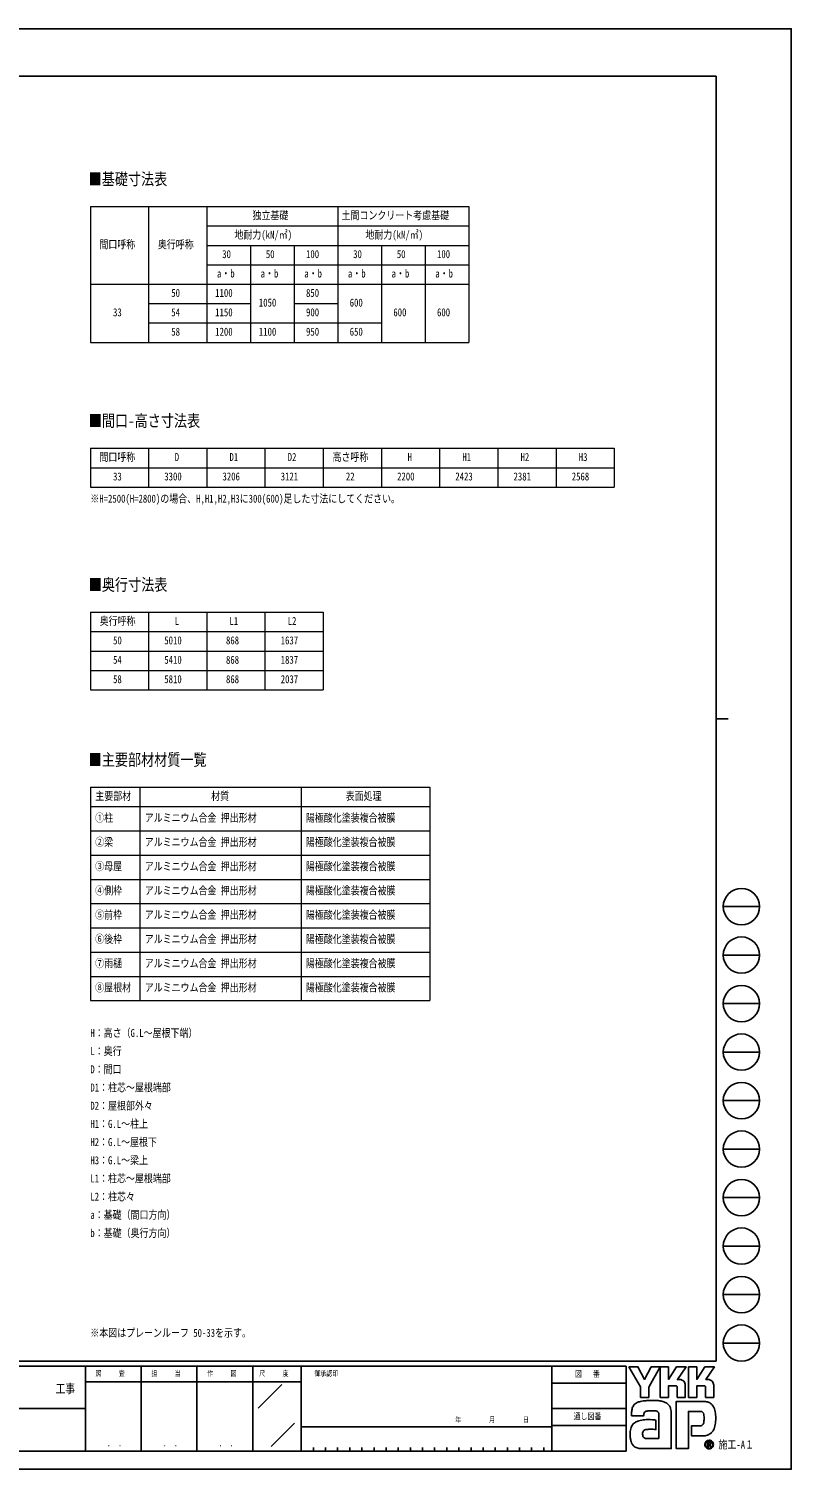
# Model space of a CAD drawing. Units: millimetres, scale not verified. Extents: x -10512 to 10512, y -7425 to 7425.
# Drawn here: x 2655 to 10512, y -7425 to 7425 of the extents above; entities that cross this region are included whole.
import ezdxf
from ezdxf.enums import TextEntityAlignment as Align

# ---------------------------------------------------------------- set-up
doc = ezdxf.new("R2010")
doc.units = ezdxf.units.MM
doc.header["$LTSCALE"] = 30
doc.layers.add('0-1_TABLE1', color=7, linetype='Continuous', lineweight=18)
doc.layers.add('0-2_USER1', color=3, linetype='Continuous')
doc.layers.add('0-7_YKK_ZWAK', color=7, linetype='Continuous')
doc.styles.add('ＭＳ ゴシック', font='')
doc.styles.get('ＭＳ ゴシック').set_extended_font_data('MS Gothic')

msp = doc.modelspace()

# ---------------------------------------------------------------- linework, layer by layer
at = {"layer": '0-1_TABLE1'}
for p, q in [((3288.91, 5592.58), (7188.91, 5592.58)), ((3288.91, 5592.58), (3288.91, 4192.58)), ((3888.91, 5592.58), (3888.91, 4192.58)), ((5838.91, 5592.58), (5838.91, 4192.58)), ((4488.91, 5392.58), (7188.91, 5392.58)), ((4488.91, 5192.58), (7188.91, 5192.58)), ((4938.91, 5192.58), (4938.91, 4192.58)), ((5388.91, 5192.58), (5388.91, 4192.58)), ((6288.91, 5192.58), (6288.91, 4192.58)), ((6738.91, 5192.58), (6738.91, 4192.58)), ((4488.91, 4992.58), (7188.91, 4992.58)), ((3288.91, 4792.58), (7188.91, 4792.58)), ((3888.91, 4592.58), (4938.91, 4592.58)), ((5388.91, 4592.58), (5838.91, 4592.58)), ((3888.91, 4392.58), (6288.91, 4392.58)), ((3288.91, 3100.2), (8688.91, 3100.2)), ((3288.91, 3100.2), (3288.91, 2700.2)), ((3888.91, 3100.2), (3888.91, 2700.2)), ((4488.91, 3100.2), (4488.91, 2700.2)), ((5088.91, 3100.2), (5088.91, 2700.2)), ((5688.91, 3100.2), (5688.91, 2700.2)), ((6288.91, 3100.2), (6288.91, 2700.2)), ((6888.91, 3100.2), (6888.91, 2700.2)), ((7488.91, 3100.2), (7488.91, 2700.2)), ((8088.91, 3100.2), (8088.91, 2700.2)), ((8688.91, 3100.2), (8688.91, 2700.2)), ((3288.91, 2900.2), (8688.91, 2900.2)), ((3288.91, 2700.2), (8688.91, 2700.2)), ((3288.91, 1410.2), (5688.91, 1410.2)), ((3288.91, 1410.2), (3288.91, 610.2)), ((3888.91, 1410.2), (3888.91, 610.2)), ((4488.91, 1410.2), (4488.91, 610.2)), ((5088.91, 1410.2), (5088.91, 610.2)), ((5688.91, 1410.2), (5688.91, 610.2)), ((3288.91, 1210.2), (5688.91, 1210.2)), ((3288.91, 1010.2), (5688.91, 1010.2)), ((3288.91, 810.2), (5688.91, 810.2)), ((3288.91, 610.2), (5688.91, 610.2)), ((3288.91, -394.2), (6788.91, -394.2)), ((3288.91, -394.2), (3288.91, -2594.2)), ((3799.31, -394.2), (3799.31, -2594.2)), ((5460.09, -394.2), (5460.09, -2594.2)), ((6788.91, -394.2), (6788.91, -2594.2)), ((3288.91, -594.2), (6788.91, -594.2)), ((3288.91, -844.2), (6788.91, -844.2)), ((3288.91, -1094.2), (6788.91, -1094.2)), ((3288.91, -1344.2), (6788.91, -1344.2)), ((3288.91, -1594.2), (6788.91, -1594.2)), ((3288.91, -1844.2), (6788.91, -1844.2)), ((3288.91, -2094.2), (6788.91, -2094.2)), ((3288.91, -2344.2), (6788.91, -2344.2)), ((3288.91, -2594.2), (6788.91, -2594.2))]:
    msp.add_line(p, q, dxfattribs=at)
for points in [[(4488.91, 5592.58), (4488.91, 4392.58), (4488.91, 4192.58)], [(7188.91, 5592.58), (7188.91, 5192.58), (7188.91, 4192.58)], [(3288.91, 4192.58), (3888.91, 4192.58), (6288.91, 4192.58), (7188.91, 4192.58)]]:
    msp.add_lwpolyline(points, dxfattribs=at)
at = {"layer": '0-7_YKK_ZWAK'}
for p, q in [((9737.55, 6937.5), (-9762.45, 6937.5)), ((9737.55, 6937.5), (9737.55, -6312.5)), ((9737.55, 312.5), (9862.55, 312.5)), ((9812.55, -1625), (10187.55, -1625)), ((9812.55, -2125), (10187.55, -2125)), ((9812.55, -2625), (10187.55, -2625)), ((9812.55, -3125), (10187.55, -3125)), ((9812.55, -3625), (10187.55, -3625)), ((9812.55, -4125), (10187.55, -4125)), ((9812.55, -4625), (10187.55, -4625)), ((9812.55, -5125), (10187.55, -5125)), ((9812.55, -5625), (10187.55, -5625)), ((9812.55, -6125), (10187.55, -6125)), ((9737.55, -6312.5), (-9762.45, -6312.5)), ((3237.55, -6362.5), (-12.45, -6362.5)), ((3812.55, -6362.5), (3812.55, -7237.5)), ((4387.55, -6362.5), (4387.55, -7237.5)), ((4962.55, -6362.5), (4962.55, -7237.5)), ((5462.55, -6362.5), (4962.55, -6362.5)), ((8043.8, -6362.5), (5462.55, -6362.5)), ((5462.55, -6362.5), (5462.55, -7237.5)), ((8043.8, -6362.5), (8043.8, -7237.5)), ((8812.55, -6362.5), (8043.8, -6362.5)), ((8812.55, -6362.5), (8812.55, -7237.5)), ((4962.55, -6525), (3237.55, -6525)), ((4962.55, -6525), (5462.55, -6525)), ((5017.76, -6795.73), (5262.59, -6550.9)), ((8043.8, -6537.5), (8812.55, -6537.5)), ((-12.45, -6800), (3237.55, -6800)), ((8043.8, -6800), (8812.55, -6800)), ((5151.68, -7189.97), (5392.23, -6949.42)), ((8812.55, -6975), (8043.8, -6975)), ((5462.55, -6987.5), (8043.8, -6987.5)), ((-12.45, -7237.5), (3237.55, -7237.5)), ((3237.55, -7237.5), (4962.55, -7237.5)), ((4962.55, -7237.5), (5462.55, -7237.5)), ((5462.55, -7237.5), (8043.8, -7237.5)), ((5587.55, -7200), (5587.55, -7237.5)), ((5712.55, -7200), (5712.55, -7237.5)), ((5837.55, -7200), (5837.55, -7237.5)), ((5962.55, -7200), (5962.55, -7237.5)), ((6087.55, -7200), (6087.55, -7237.5)), ((6212.55, -7200), (6212.55, -7237.5)), ((6337.55, -7200), (6337.55, -7237.5)), ((6462.55, -7200), (6462.55, -7237.5)), ((6587.55, -7200), (6587.55, -7237.5)), ((6712.55, -7200), (6712.55, -7237.5)), ((6837.55, -7200), (6837.55, -7237.5)), ((6962.55, -7200), (6962.55, -7237.5)), ((7087.55, -7200), (7087.55, -7237.5)), ((7212.55, -7200), (7212.55, -7237.5)), ((7337.55, -7200), (7337.55, -7237.5)), ((7462.55, -7200), (7462.55, -7237.5)), ((7587.55, -7200), (7587.55, -7237.5)), ((7712.55, -7200), (7712.55, -7237.5)), ((7837.55, -7200), (7837.55, -7237.5)), ((7962.55, -7200), (7962.55, -7237.5)), ((8043.8, -7237.5), (8812.55, -7237.5)), ((9666.68, -7209.95), (9666.68, -7209.95)), ((9697.91, -7139.3), (9697.91, -7139.3))]:
    msp.add_line(p, q, dxfattribs=at)
for points in [[(-10512.5, -7425), (10512.5, -7425), (10512.5, 7425), (-10512.5, 7425)], [(8840.05, -6370), (8932.08, -6370), (9001.18, -6500.25), (9070.1, -6370), (9162.19, -6370), (9044.18, -6579.98), (9044.18, -6685.33), (8960.24, -6685.33), (8960.24, -6577.14)]]:
    msp.add_lwpolyline(points, close=True, dxfattribs=at)
for points in [[(4962.55, -6362.5), (3237.55, -6362.5), (3237.55, -7237.5)], [(9326.37, -6566.52), (9246.92, -6566.52), (9246.92, -6685.24), (9162.29, -6685.24), (9162.29, -6370), (9246.92, -6370), (9246.92, -6498.96), (9330.17, -6370), (9429.6, -6370), (9340.4, -6500.53), (9343.56, -6500.53), (9347.05, -6500.53), (9350.63, -6500.53), (9354.08, -6500.53), (9357.16, -6500.53), (9359.65, -6500.53), (9361.31, -6500.53), (9361.92, -6500.53)], [(9618.78, -6566.52), (9539.42, -6566.52), (9539.42, -6685.33), (9454.74, -6685.33), (9454.74, -6370), (9539.42, -6370), (9539.42, -6498.96), (9622.58, -6370), (9722.01, -6370), (9632.81, -6500.53), (9636, -6500.53), (9639.51, -6500.53), (9643.09, -6500.53), (9646.53, -6500.53), (9649.6, -6500.53), (9652.08, -6500.53), (9653.73, -6500.53), (9654.33, -6500.53)], [(9386.26, -6505.53), (9396.37, -6511.31), (9404.93, -6518.83), (9411.81, -6527.8), (9416.89, -6537.87), (9420.03, -6548.74), (9421.1, -6560.09), (9421.1, -6685.55), (9338.53, -6685.55), (9338.53, -6578.52)], [(9678.7, -6505.53), (9688.84, -6511.31), (9697.44, -6518.83), (9704.35, -6527.8), (9709.46, -6537.87), (9712.62, -6548.74), (9713.7, -6560.09), (9713.7, -6685.33), (9630.93, -6685.33), (9630.93, -6578.52)], [(9011.99, -6830.78), (9006.18, -6834.05), (9001.65, -6838.04), (8998.22, -6842.71), (8995.73, -6847.99), (8994.01, -6853.83), (8992.9, -6860.17), (8992.23, -6866.97), (8991.82, -6874.17), (8866.86, -6874.47), (8867.23, -6857.38), (8867.92, -6838.18)], [(9269.27, -6797.91), (9272.82, -6812.25), (9274.83, -6827.61), (9275.46, -6843.97), (9275.46, -7212.5), (8973.88, -7212.5)], [(9059.87, -6913.82), (9083.52, -6915.38), (9102.11, -6917.46), (9114.28, -6919.42), (9118.63, -6920.58), (9118.63, -7016.18), (9104.81, -7014.72), (9089.64, -7013.9), (9074.12, -7013.58), (9059.22, -7013.63), (9045.92, -7013.91), (9035.21, -7014.27), (9028.06, -7014.59), (9025.46, -7014.73), (9014.66, -7016.71), (9005.34, -7019.8), (8997.51, -7024.03), (8991.17, -7029.42), (8986.32, -7035.99), (8982.96, -7043.76), (8981.09, -7052.75), (8980.71, -7062.98), (8981.91, -7074.22), (8984.29, -7083.52), (8987.73, -7091.04), (8992.07, -7096.97), (8997.15, -7101.49), (9002.83, -7104.76), (9008.97, -7106.98), (9015.4, -7108.31), (9148.16, -7108.31), (9148.16, -6862.68), (9148.19, -6857.81), (9147.94, -6853.05), (9147.32, -6848.47), (9146.25, -6844.12), (9144.66, -6840.06), (9142.46, -6836.37), (9139.59, -6833.1), (9135.97, -6830.31)], [(9135.97, -6830.31), (9128.18, -6827.25), (9115.73, -6824.67), (9099.85, -6822.75), (9081.77, -6821.74), (9062.71, -6821.82), (9043.91, -6823.21)], [(9572.17, -6828.77), (9452.98, -6828.77), (9452.98, -7212.5), (9328.08, -7212.5), (9328.08, -6726.98), (9618.38, -6726.98)], [(9696.78, -6761.28), (9704.93, -6771.56), (9711.03, -6781.52), (9715.29, -6790.54)], [(9686.41, -7052.43), (9674.87, -7061.39), (9662.86, -7068.44), (9650.46, -7073.7), (9637.75, -7077.3), (9624.84, -7079.36), (9611.8, -7080.02), (9483.4, -7080.02), (9483.4, -6979.16), (9555.8, -6979.16), (9569.15, -6978.97), (9580.89, -6977.83), (9590.97, -6974.88)], [(9614.57, -6902.49), (9614.41, -6886.58), (9613.65, -6872.24), (9611.86, -6859.66), (9608.59, -6848.98)], [(9686.52, -7156.49), (9686.45, -7155.03), (9686.27, -7153.62), (9685.97, -7152.26), (9685.55, -7150.97), (9685.01, -7149.75), (9684.35, -7148.59), (9683.58, -7147.52), (9682.7, -7146.53), (9681.54, -7145.51), (9680.26, -7144.62), (9678.85, -7143.86), (9677.33, -7143.23), (9675.7, -7142.74), (9673.96, -7142.39), (9672.12, -7142.18), (9670.19, -7142.11), (9651.25, -7142.11), (9651.25, -7197.85), (9656.97, -7197.85), (9656.97, -7147.79), (9670.19, -7147.79), (9671.56, -7147.84), (9672.84, -7147.97), (9674.04, -7148.19), (9675.16, -7148.5), (9676.18, -7148.89), (9677.11, -7149.36), (9677.94, -7149.92), (9678.66, -7150.56)], [(9680.9, -7156.49), (9680.55, -7159.17), (9679.59, -7161.28), (9678.15, -7162.89), (9676.37, -7164.06), (9674.36, -7164.86), (9672.26, -7165.35), (9670.21, -7165.6), (9668.32, -7165.67), (9663.36, -7165.67), (9665.86, -7169.92), (9682.23, -7198.04), (9688.78, -7198.04), (9673, -7170.98), (9674.48, -7170.68), (9675.89, -7170.31), (9677.23, -7169.86), (9678.49, -7169.33), (9679.67, -7168.72), (9680.77, -7168.04), (9681.78, -7167.28), (9682.7, -7166.44)]]:
    msp.add_lwpolyline(points, dxfattribs=at)
for centre in [(10000.05, -1625), (10000.05, -2125), (10000.05, -2625), (10000.05, -3125), (10000.05, -3625), (10000.05, -4125), (10000.05, -4625), (10000.05, -5125), (10000.05, -5625), (10000.05, -6125)]:
    msp.add_circle(centre, 187.5, dxfattribs=at)
for centre, radius, start, end in [((9362.04, -6562.97), 62.44, 78.26798, 90.11215), ((9362.93, -6558.43), 57.81, 66.19963, 78.22058), ((9654.45, -6563.08), 62.55, 78.27851, 90.10826), ((9655.31, -6558.7), 58.09, 66.2483, 78.23226), ((9326.81, -6578.23), 11.72, 358.57817, 92.1683), ((9619.27, -6578.18), 11.67, 358.29941, 92.43455), ((9094.51, -6851.15), 226.96, 171.55622, 176.72493), ((9017.6, -6839.67), 149.2, 163.48385, 171.57982), ((8979.01, -6828.22), 108.95, 152.2125, 163.4865), ((8962.34, -6819.6), 90.18, 138.03852, 152.12015), ((8962.33, -6820.02), 90.45, 122.60463, 137.83438), ((8974.29, -6839.36), 113.2, 108.37421, 122.42809), ((8993.23, -6906.73), 183.13, 100.93159, 107.35499), ((9055.13, -7207.04), 489.75, 97.86054, 101.37938), ((9084.19, -7408.95), 693.73, 94.90201, 97.9576), ((9044.98, -6909.07), 84.96, 102.4979, 112.84632), ((9086.17, -7425.11), 710, 91.6169, 94.94971), ((9061.41, -6979.98), 157.75, 96.37207, 102.75341), ((9083.42, -7310.15), 595.01, 87.51794, 91.66439), ((9091.15, -7144.44), 429.12, 81.92631, 87.59083), ((9113.97, -6988.08), 271.1, 73.67137, 82.05943), ((9147.82, -6874.79), 152.88, 60.60528, 73.9085), ((9161.67, -6847.16), 122.01, 52.17347, 59.90542), ((9174.06, -6831.12), 101.74, 43.55042, 52.14561), ((9180.89, -6824.52), 92.24, 34.48659, 43.50182), ((9180.94, -6824.38), 92.12, 25.58915, 34.43128), ((9172.74, -6828.22), 101.17, 17.43089, 25.54591), ((9572.85, -6890.03), 61.26, 77.94572, 90.63794), ((9578.18, -6865.04), 35.72, 60.20991, 77.92418), ((9613.64, -6860.53), 133.64, 78.73198, 87.96551), ((9617.56, -6840.49), 113.22, 69.03034, 78.69541), ((9621.21, -6830.75), 102.82, 59.39484, 68.9885), ((9622.9, -6827.78), 99.4, 50.3012, 59.3616), ((9622.28, -6828.48), 100.33, 42.05209, 50.28551), ((9572.73, -6857.03), 157.3, 14.76267, 25.00486), ((9476.25, -6883.32), 257.3, 7.9139, 14.95041), ((8962.32, -7031.67), 106.37, 142.04688, 153.80771), ((8958.69, -7029.07), 101.91, 130.60221, 141.94427), ((8964.69, -7036.28), 111.29, 120.60724, 130.53081), ((8976.54, -7056.43), 134.67, 112.58838, 120.58162), ((8992.48, -7094.75), 176.17, 106.61303, 112.59024), ((9017.56, -7179.03), 264.11, 99.87193, 106.59825), ((9031.61, -7258.18), 344.49, 94.78469, 99.91711), ((9038.45, -7336.93), 423.53, 90.80099, 94.81812), ((9039.49, -7395.56), 482.18, 87.57779, 90.82714), ((9579.3, -6948.57), 28.78, 293.91672, 314.09376), ((9581.63, -6858.55), 28.37, 39.8078, 59.75378), ((9575.37, -6945.11), 34, 314.78099, 333.92928), ((9576.78, -6862.26), 34.47, 22.65544, 39.38165), ((9550.12, -6932.85), 62.07, 334.00676, 347.34989), ((9481.24, -6916.9), 132.77, 347.14308, 355.40008), ((9330.51, -6903.94), 284.06, 355.2339, 0.29193), ((9422.87, -6911.98), 311.04, 347.15166, 352.97565), ((9379.89, -6897.34), 354.67, 2.54376, 8.01251), ((9340.42, -6901.25), 394.19, 352.8937, 357.82206), ((9324.66, -6900.24), 409.98, 357.76419, 2.60674), ((9095.33, -7058.72), 243.22, 174.55588, 182.47272), ((9231.24, -7056.58), 379.12, 181.90948, 187.89042), ((9022.45, -7051.74), 170.01, 164.97537, 174.56739), ((9071.73, -7079.01), 218.04, 187.80471, 196.36971), ((8981.14, -7040.72), 127.26, 153.89178, 164.94341), ((9666.75, -7170.47), 44.1, 90.09157, 179.92363), ((9666.75, -7170.39), 44.02, 44.93442, 90.08536), ((9603.07, -6958.47), 125.59, 311.57033, 318.66243), ((9588.53, -6945.72), 144.93, 318.67367, 325.29112), ((9625.9, -6973.56), 98.37, 326.23251, 339.61931), ((9533.51, -6937.79), 197.44, 339.22498, 347.31457), ((8987.51, -7103.89), 130.22, 196.3102, 208.20993), ((8950.84, -7123.41), 88.68, 208.29777, 223.35561), ((8942.57, -7130.69), 77.67, 223.64205, 239.63663), ((8949.43, -7118.2), 91.91, 239.8785, 253.65355), ((8962, -7075.02), 136.89, 253.69102, 263.74909), ((8972.65, -6980.24), 232.26, 263.68487, 270.30455), ((9666.49, -7170.52), 43.83, 179.86065, 225.14399), ((9666.48, -7170.33), 39.22, 134.8007, 180.12175), ((9666.32, -7170.58), 39.06, 179.75513, 225.29722), ((9666.7, -7170.53), 43.98, 224.94536, 269.98445), ((9666.59, -7170.11), 39.14, 89.86602, 135.149), ((9666.61, -7170.94), 39.01, 224.62822, 270.10973), ((9666.76, -7170.41), 39.44, 45.03108, 90.11509), ((9666.62, -7170.35), 39.6, 270.09072, 359.90926), ((9666.69, -7170.31), 44.2, 269.98802, 314.93777), ((9672.52, -7156.26), 8.38, 358.3894, 42.86139), ((9672.69, -7156.89), 13.84, 316.37674, 1.6565), ((9666.79, -7170.42), 39.43, 0.00643, 45.07115), ((9667.1, -7170.25), 43.68, 359.78949, 45.13288), ((9666.99, -7170.6), 43.78, 314.92572, 0.23508)]:
    msp.add_arc(centre, radius, start, end, dxfattribs=at)

# ---------------------------------------------------------------- texts
at = {"layer": '0-1_TABLE1', "style": 'ＭＳ ゴシック', "width": 0.8}
for s, p in [('独立基礎', (4959.91, 5436.33)), ('土間コンクリート考慮基礎', (5877.91, 5436.33)), ('地耐力(kN/㎡)', (4773.91, 5236.33)), ('地耐力(kN/㎡)', (6123.91, 5236.33)), ('間口呼称', (3381.91, 5136.33)), ('奥行呼称', (3984.91, 5136.33)), ('30', (4647.91, 5036.33)), ('50', (5097.91, 5036.33)), ('100', (5511.91, 5036.33)), ('30', (5997.91, 5036.33)), ('50', (6447.91, 5036.33)), ('100', (6861.91, 5036.33)), ('a・b', (4593.91, 4836.33)), ('a・b', (5043.91, 4836.33)), ('a・b', (5493.91, 4836.33)), ('a・b', (5943.91, 4836.33)), ('a・b', (6393.91, 4836.33)), ('a・b', (6843.91, 4836.33)), ('50', (4122.91, 4636.33)), ('1100', (4575.91, 4636.33)), ('1050', (5025.91, 4536.33)), ('850', (5511.91, 4636.33)), ('600', (5961.91, 4536.33)), ('33', (3522.91, 4436.33)), ('54', (4122.91, 4436.33)), ('1150', (4575.91, 4436.33)), ('900', (5511.91, 4436.33)), ('600', (6411.91, 4436.33)), ('600', (6861.91, 4436.33)), ('58', (4122.91, 4236.33)), ('1200', (4575.91, 4236.33)), ('1100', (5025.91, 4236.33)), ('950', (5511.91, 4236.33)), ('650', (5961.91, 4236.33)), ('間口呼称', (3381.91, 2943.95)), ('D', (4158.91, 2943.95)), ('D1', (4722.91, 2943.95)), ('D2', (5322.91, 2943.95)), ('高さ呼称', (5784.91, 2943.95)), ('H', (6558.91, 2943.95)), ('H1', (7122.91, 2943.95)), ('H2', (7722.91, 2943.95)), ('H3', (8322.91, 2943.95)), ('33', (3522.91, 2743.95)), ('3300', (4050.91, 2743.95)), ('3206', (4650.91, 2743.95)), ('3121', (5250.91, 2743.95)), ('22', (5922.91, 2743.95)), ('2200', (6450.91, 2743.95)), ('2423', (7050.91, 2743.95)), ('2381', (7650.91, 2743.95)), ('2568', (8250.91, 2743.95)), ('奥行呼称', (3384.91, 1253.95)), ('L', (4158.91, 1253.95)), ('L1', (4722.91, 1253.95)), ('L2', (5322.91, 1253.95)), ('50', (3522.91, 1053.95)), ('5010', (4050.91, 1053.95)), ('868', (4686.91, 1053.95)), ('1637', (5250.91, 1053.95)), ('54', (3522.91, 853.95)), ('5410', (4050.91, 853.95)), ('868', (4686.91, 853.95)), ('1837', (5250.91, 853.95)), ('58', (3522.91, 653.95)), ('5810', (4050.91, 653.95)), ('868', (4686.91, 653.95)), ('2037', (5250.91, 653.95)), ('主要部材', (3340.11, -550.45)), ('材質', (4533.7, -550.45)), ('表面処理', (5920.5, -550.45)), ('①柱', (3338.91, -775.45)), ('アルミニウム合金 押出形材', (3849.31, -775.45)), ('陽極酸化塗装複合被膜', (5510.09, -775.45)), ('②梁', (3338.91, -1025.45)), ('アルミニウム合金 押出形材', (3849.31, -1025.45)), ('陽極酸化塗装複合被膜', (5510.09, -1025.45)), ('③母屋', (3338.91, -1275.45)), ('アルミニウム合金 押出形材', (3849.31, -1275.45)), ('陽極酸化塗装複合被膜', (5510.09, -1275.45)), ('④側枠', (3338.91, -1525.45)), ('アルミニウム合金 押出形材', (3849.31, -1525.45)), ('陽極酸化塗装複合被膜', (5510.09, -1525.45)), ('⑤前枠', (3338.91, -1775.45)), ('アルミニウム合金 押出形材', (3849.31, -1775.45)), ('陽極酸化塗装複合被膜', (5510.09, -1775.45)), ('⑥後枠', (3338.91, -2025.45)), ('アルミニウム合金 押出形材', (3849.31, -2025.45)), ('陽極酸化塗装複合被膜', (5510.09, -2025.45)), ('⑦雨樋', (3338.91, -2275.45)), ('アルミニウム合金 押出形材', (3849.31, -2275.45)), ('陽極酸化塗装複合被膜', (5510.09, -2275.45)), ('⑧屋根材', (3338.91, -2525.45)), ('アルミニウム合金 押出形材', (3849.31, -2525.45)), ('陽極酸化塗装複合被膜', (5510.09, -2525.45))]:
    msp.add_text(s, height=82.48, dxfattribs=at).set_placement(p, align=Align.BOTTOM_LEFT)
at = {"layer": '0-2_USER1', "style": 'ＭＳ ゴシック', "width": 0.8}
for s, height, p in [('■基礎寸法表', 123.8, (3270.91, 5777.78)), ('■間口-高さ寸法表', 123.8, (3272.41, 3285.4)), ('※H=2500(H=2800)の場合、H,H1,H2,H3に300(600)足した寸法にしてください。', 82.48, (3288.91, 2515.06)), ('■奥行寸法表', 123.8, (3272.41, 1595.4)), ('■主要部材材質一覧', 123.8, (3271.41, -209)), ('H：高さ（G.L～屋根下端）', 82.48, (3288.91, -2993.54)), ('L：奥行', 82.48, (3288.91, -3181.04)), ('D：間口', 82.48, (3288.91, -3368.54)), ('D1：柱芯～屋根端部', 82.48, (3288.91, -3556.04)), ('D2：屋根部外々', 82.48, (3288.91, -3743.54)), ('H1：G.L～柱上', 82.48, (3288.91, -3931.04)), ('H2：G.L～屋根下', 82.48, (3288.91, -4118.54)), ('H3：G.L～梁上', 82.48, (3288.91, -4306.04)), ('L1：柱芯～屋根端部', 82.48, (3288.91, -4493.54)), ('L2：柱芯々', 82.48, (3288.91, -4681.04)), ('a：基礎（間口方向）', 82.48, (3288.91, -4868.54)), ('b：基礎（奥行方向）', 82.48, (3288.91, -5056.04)), ('※本図はプレーンルーフ 50-33を示す。', 82.48, (3288.54, -6085.09))]:
    msp.add_text(s, height=height, dxfattribs=at).set_placement(p, align=Align.BOTTOM_LEFT)
at = {"layer": '0-7_YKK_ZWAK', "style": 'ＭＳ ゴシック', "width": 0.8}
for s, height, p in [('照     査', 54.99, (3341.05, -6481.25)), ('担     当', 54.99, (3918.05, -6481.25)), ('作     図', 54.99, (4493.05, -6481.25)), ('尺     度', 54.99, (5028.55, -6481.25)), ('御承認印', 54.99, (5597.85, -6481.25)), ('図\u3000 番', 64.15, (8283.51, -6493.75)), ('工事', 91.64, (2930.83, -6668.66)), ('年        月        日', 54.99, (7049.77, -6958.04)), ('通し図番', 64.15, (8269.51, -6931.25)), ('施工-A１', 82.48, (9762.55, -7237.5)), ('． ．', 64.79, (3462.5, -7210.88)), ('． ．', 64.79, (4037.5, -7210.88)), ('． ．', 64.79, (4612.5, -7210.88))]:
    msp.add_text(s, height=height, dxfattribs=at).set_placement(p, align=Align.BOTTOM_LEFT)

doc.saveas('drawing.dxf')
